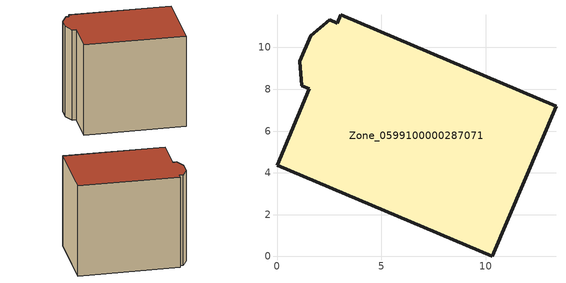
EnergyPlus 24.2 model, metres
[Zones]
Zone_0599100000287071
 floor ground (C_G): 3.06,11.57 13.36,7.19 10.3,0 0,4.37 1.55,8.02 1.19,8.17 1.09,9.34 1.61,10.56 2.53,11.33 2.89,11.17 z0
 wall outside (C_F): 13.36,7.19 3.06,11.57 2.89,11.17 2.53,11.33 1.61,10.56 1.09,9.34 1.19,8.17 1.55,8.02 0,4.37 10.3,0 13.36,7.19 z0:10.6
 roof outside (C_R): 10.3,0 13.36,7.19 3.06,11.57 2.89,11.17 2.53,11.33 1.61,10.56 1.09,9.34 1.19,8.17 1.55,8.02 0,4.37 z10.6
[BUILDING]
Pand.0599100000287071: North Axis=0; Terrain=City; Loads Convergence Tolerance Value=0.04; Temperature Convergence Tolerance Value=0.4; Solar Distribution=FullExterior; Maximum Number of Warmup Days=25; Minimum Number of Warmup Days=1
[Site:Location]
Rotterdam.The.Hague.AP_ZH_NLD Design_Conditions: Latitude=51.96; Longitude=4.45; Time Zone=1; Elevation=-4.5
[SITE:GROUNDTEMPERATURE:BUILDINGSURFACE]
18, 18, 18, 18, 18, 18, 18, 18, 18, 18, 18, 18
[MATERIAL] Thermal Absorptance=0.9; Solar Absorptance=0.7; Visible Absorptance=0.7
Name | Roughness | Thickness | Conductivity | Density | Specific Heat
G.TI.1946 | MediumSmooth | 0.15 | 1 | 540 | 1210
F.TI.1946 | Rough | 0.3 | 0.857143 | 1920 | 840
R.TI.1946 | MediumRough | 0.2 | 0.1 | 1500 | 1000
[CONSTRUCTION]
C_G: G.TI.1946
C_F: F.TI.1946
C_R: R.TI.1946
[ZONE]
Zone_0599100000287071: Type=1; Multiplier=1; Ceiling Height=Autocalculate; Volume=Autocalculate; Floor Area=autocalculate; Part of Total Floor Area=Yes
[ZONEINFILTRATION:DESIGNFLOWRATE]
Infil_Zone_0599100000287071: Zone or ZoneList or Space or SpaceList=Zone_0599100000287071; Schedule=AlwaysOn; Design Flow Rate Calculation Method=Flow/Area; Flow Rate per Floor Area=0.003; Constant Term Coefficient=1; Temperature Term Coefficient=0; Velocity Term Coefficient=0; Velocity Squared Term Coefficient=0
[HVACTEMPLATE:ZONE:IDEALLOADSAIRSYSTEM]
Zone_0599100000287071: Maximum Heating Supply Air Temperature=50; Minimum Cooling Supply Air Temperature=13; Maximum Heating Supply Air Humidity Ratio=0.0156; Minimum Cooling Supply Air Humidity Ratio=0.0077; Heating Limit=NoLimit; Cooling Limit=NoLimit; Dehumidification Control Type=ConstantSensibleHeatRatio; Cooling Sensible Heat Ratio=0.7; Dehumidification Setpoint=60; Humidification Control Type=None; Humidification Setpoint=30; Outdoor Air Method=None; Outdoor Air Flow Rate per Person=0.00944; Outdoor Air Flow Rate per Zone Floor Area=0; Outdoor Air Flow Rate per Zone=0; Demand Controlled Ventilation Type=None; Outdoor Air Economizer Type=NoEconomizer; Heat Recovery Type=None; Sensible Heat Recovery Effectiveness=0.7; Latent Heat Recovery Effectiveness=0.65
[ZONECONTROL:THERMOSTAT]
ThermostatControl_Zone_0599100000287071: Zone or ZoneList=Zone_0599100000287071; Control Type Schedule=DualSetpointControlType; Control 1=Thermostat_Zone_0599100000287071; Temperature Difference Between Cutout And Setpoint=0
[THERMOSTATSETPOINT:DUALSETPOINT]
Thermostat_Zone_0599100000287071: Heating Setpoint Temperature Schedule=HeatingSetpoint_Zone_0599100000287071; Cooling Setpoint Temperature Schedule=CoolingSetpoint_Zone_0599100000287071
[SCHEDULE:COMPACT]
HeatingSetpoint_Zone_0599100000287071: Through: 12/31, For: AllDays, Until: 24:00, 21
CoolingSetpoint_Zone_0599100000287071: Through: 12/31, For: AllDays, Until: 24:00, 24
DualSetpointControlType: Through: 12/31, For: AllDays, Until: 24:00, 4
AlwaysOn: Through: 12/31, For: AllDays, Until: 24:00, 1
